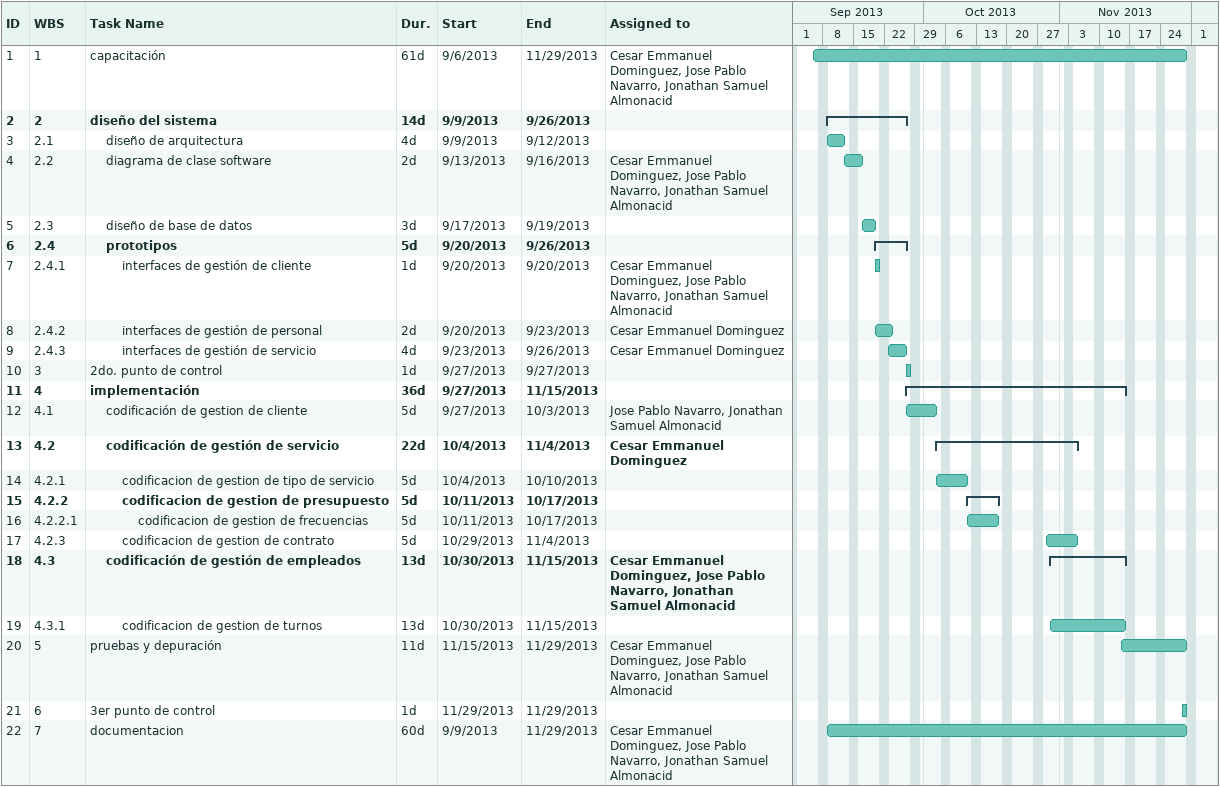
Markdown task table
| ID | WBS | Task | Duration | Start | Finish | Resources |
|---|---|---|---|---|---|---|
| 1 | 1 | capacitación | 61d | 2013-09-06 | 2013-11-29 | Cesar Emmanuel Dominguez, Jose Pablo Navarro, Jonathan Samuel Almonacid |
| 2 | 2 | **diseño del sistema** | 14d | 2013-09-09 | 2013-09-26 |  |
| 3 | 2.1 | diseño de arquitectura | 4d | 2013-09-09 | 2013-09-12 |  |
| 4 | 2.2 | diagrama de clase software | 2d | 2013-09-13 | 2013-09-16 | Cesar Emmanuel Dominguez, Jose Pablo Navarro, Jonathan Samuel Almonacid |
| 5 | 2.3 | diseño de base de datos | 3d | 2013-09-17 | 2013-09-19 |  |
| 6 | 2.4 | **prototipos** | 5d | 2013-09-20 | 2013-09-26 |  |
| 7 | 2.4.1 | interfaces de gestión de cliente | 1d | 2013-09-20 | 2013-09-20 | Cesar Emmanuel Dominguez, Jose Pablo Navarro, Jonathan Samuel Almonacid |
| 8 | 2.4.2 | interfaces de gestión de personal | 2d | 2013-09-20 | 2013-09-23 | Cesar Emmanuel Dominguez |
| 9 | 2.4.3 | interfaces de gestión de servicio | 4d | 2013-09-23 | 2013-09-26 | Cesar Emmanuel Dominguez |
| 10 | 3 | 2do. punto de control | 1d | 2013-09-27 | 2013-09-27 |  |
| 11 | 4 | **implementación** | 36d | 2013-09-27 | 2013-11-15 |  |
| 12 | 4.1 | codificación de gestion de cliente | 5d | 2013-09-27 | 2013-10-03 | Jose Pablo Navarro, Jonathan Samuel Almonacid |
| 13 | 4.2 | **codificación de gestión de servicio** | 22d | 2013-10-04 | 2013-11-04 | Cesar Emmanuel Dominguez |
| 14 | 4.2.1 | codificacion de gestion de tipo de servicio | 5d | 2013-10-04 | 2013-10-10 |  |
| 15 | 4.2.2 | **codificacion de gestion de presupuesto** | 5d | 2013-10-11 | 2013-10-17 |  |
| 16 | 4.2.2.1 | codificacion de gestion de frecuencias | 5d | 2013-10-11 | 2013-10-17 |  |
| 17 | 4.2.3 | codificacion de gestion de contrato | 5d | 2013-10-29 | 2013-11-04 |  |
| 18 | 4.3 | **codificación de gestión de empleados** | 13d | 2013-10-30 | 2013-11-15 | Cesar Emmanuel Dominguez, Jose Pablo Navarro, Jonathan Samuel Almonacid |
| 19 | 4.3.1 | codificacion de gestion de turnos | 13d | 2013-10-30 | 2013-11-15 |  |
| 20 | 5 | pruebas y depuración | 11d | 2013-11-15 | 2013-11-29 | Cesar Emmanuel Dominguez, Jose Pablo Navarro, Jonathan Samuel Almonacid |
| 21 | 6 | 3er punto de control | 1d | 2013-11-29 | 2013-11-29 |  |
| 22 | 7 | documentacion | 60d | 2013-09-09 | 2013-11-29 | Cesar Emmanuel Dominguez, Jose Pablo Navarro, Jonathan Samuel Almonacid |
